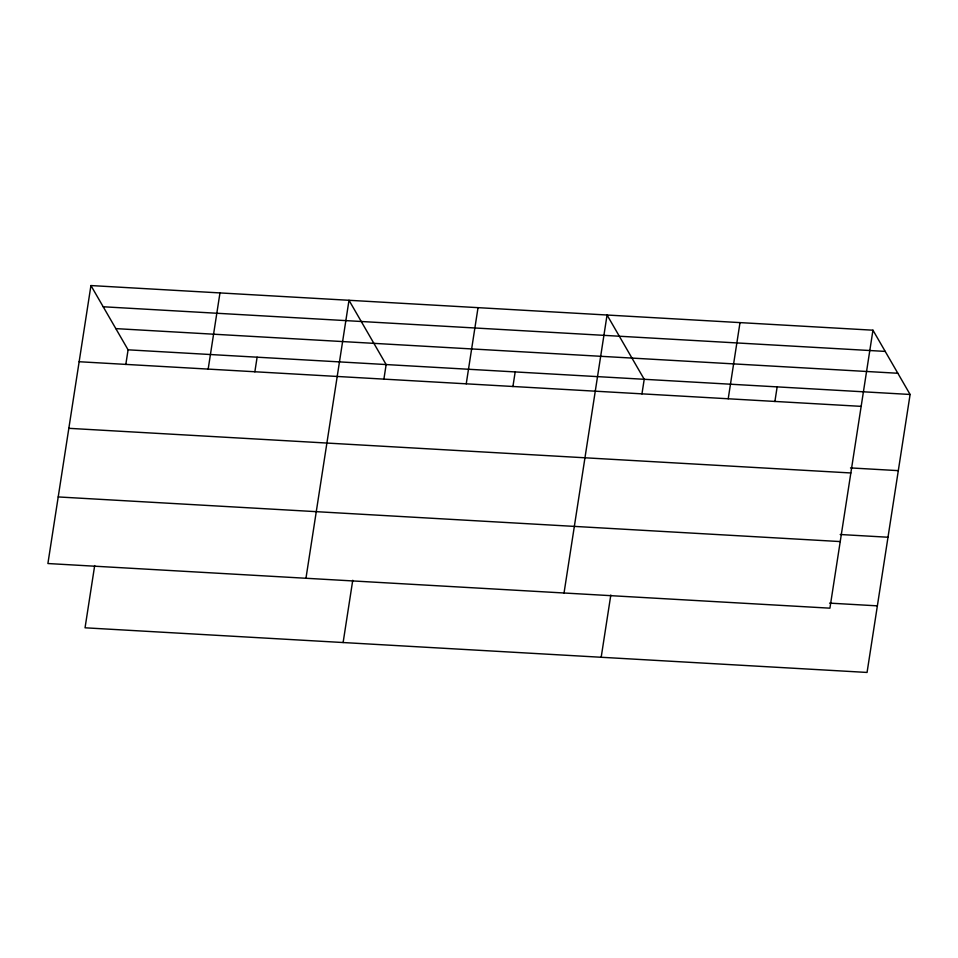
<?xml version="1.0" encoding="UTF-8"?>
<svg xmlns="http://www.w3.org/2000/svg" width="958" height="958" viewBox="0 0 958 958"><rect width="100%" height="100%" fill="white"/><g stroke="black" fill="none" stroke-linecap="round" stroke-linejoin="round"><path stroke-width="1.44" d="M90.938 285.556L47.9 563.532L829.915 608.174L872.954 330.199L90.938 285.556L128.085 349.826L125.809 364.483M94.686 565.555L85.046 627.801L867.062 672.444L910.1 394.468L872.954 330.199M208.173 369.093L219.969 292.92M254.852 371.848L257.115 357.19M305.961 578.261L348.999 300.285L386.146 364.567L383.883 379.212M343.12 642.531L352.748 580.285M466.235 383.823L478.03 307.65M512.913 386.577L515.176 371.932M564.034 592.99L607.061 315.014L644.219 379.296L641.944 393.942M601.181 657.272L610.821 595.014M728.212 398.779L740.007 322.606M774.89 401.534L777.154 386.876M103.189 306.764L885.216 351.406M115.822 328.618L897.838 373.261M128.085 349.826L910.1 394.468M79.143 361.729L861.158 406.36M850.512 467.911L898.305 470.641M68.832 428.322L850.848 472.965M840.202 534.504L887.994 537.234M58.21 496.939L840.226 541.569M829.58 603.121L877.372 605.851"/></g></svg>
